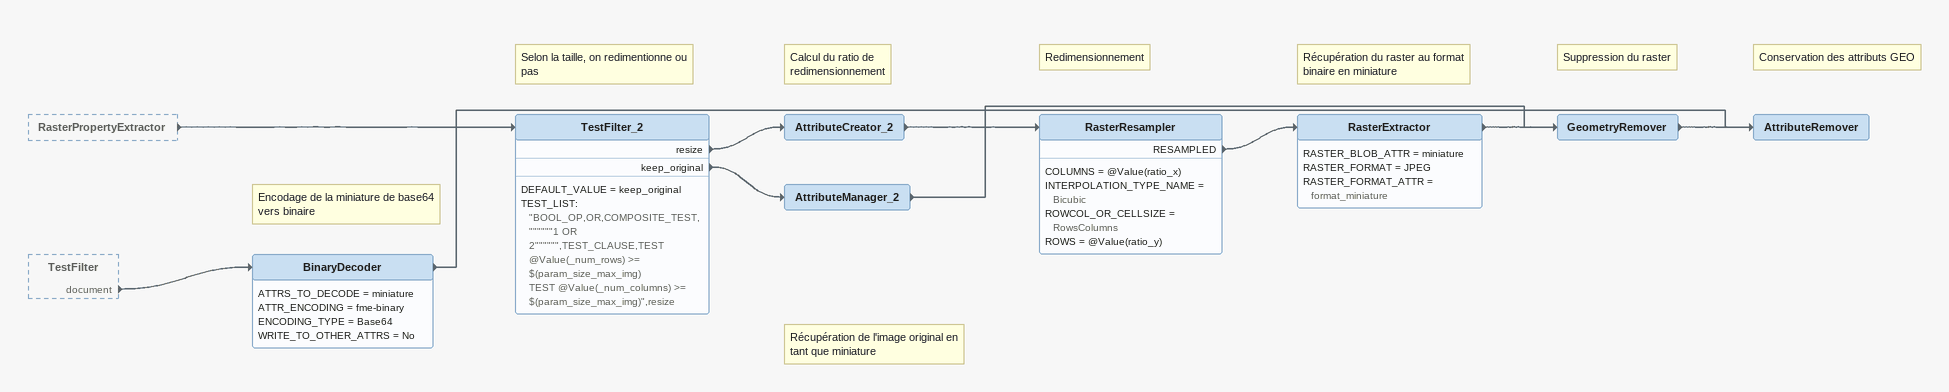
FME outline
RasterPropertyExtractor [outside]
    -> TestFilter_2
TestFilter [outside]
    document -> BinaryDecoder
Note: Selon la taille, on redimentionne ou pas
TestFilter_2
    DEFAULT_VALUE = keep_original
    TEST_LIST:
      "BOOL_OP,OR,COMPOSITE_TEST,""""""1 OR 2"""""",TEST_CLAUSE,TEST @Value(_num_rows) >= $(param_size_max_img)
      TEST @Value(_num_columns) >= $(param_size_max_img)",resize
    resize -> AttributeCreator_2
    keep_original -> AttributeManager_2
Note: Calcul du ratio de redimensionnement
AttributeCreator_2
    -> RasterResampler
Note: Redimensionnement
RasterResampler
    COLUMNS = @Value(ratio_x)
    INTERPOLATION_TYPE_NAME = Bicubic
    ROWCOL_OR_CELLSIZE = RowsColumns
    ROWS = @Value(ratio_y)
    RESAMPLED -> RasterExtractor
Note: Récupération du raster au format binaire en miniature
RasterExtractor
    RASTER_BLOB_ATTR = miniature
    RASTER_FORMAT = JPEG
    RASTER_FORMAT_ATTR = format_miniature
    -> GeometryRemover
Note: Récupération de l'image original en tant que miniature
AttributeManager_2
    -> GeometryRemover
Note: Suppression du raster
GeometryRemover
    -> AttributeRemover
Note: Encodage de la miniature de base64 vers binaire
BinaryDecoder
    ATTRS_TO_DECODE = miniature
    ATTR_ENCODING = fme-binary
    ENCODING_TYPE = Base64
    WRITE_TO_OTHER_ATTRS = No
    -> AttributeRemover
Note: Conservation des attributs GEO
AttributeRemover
